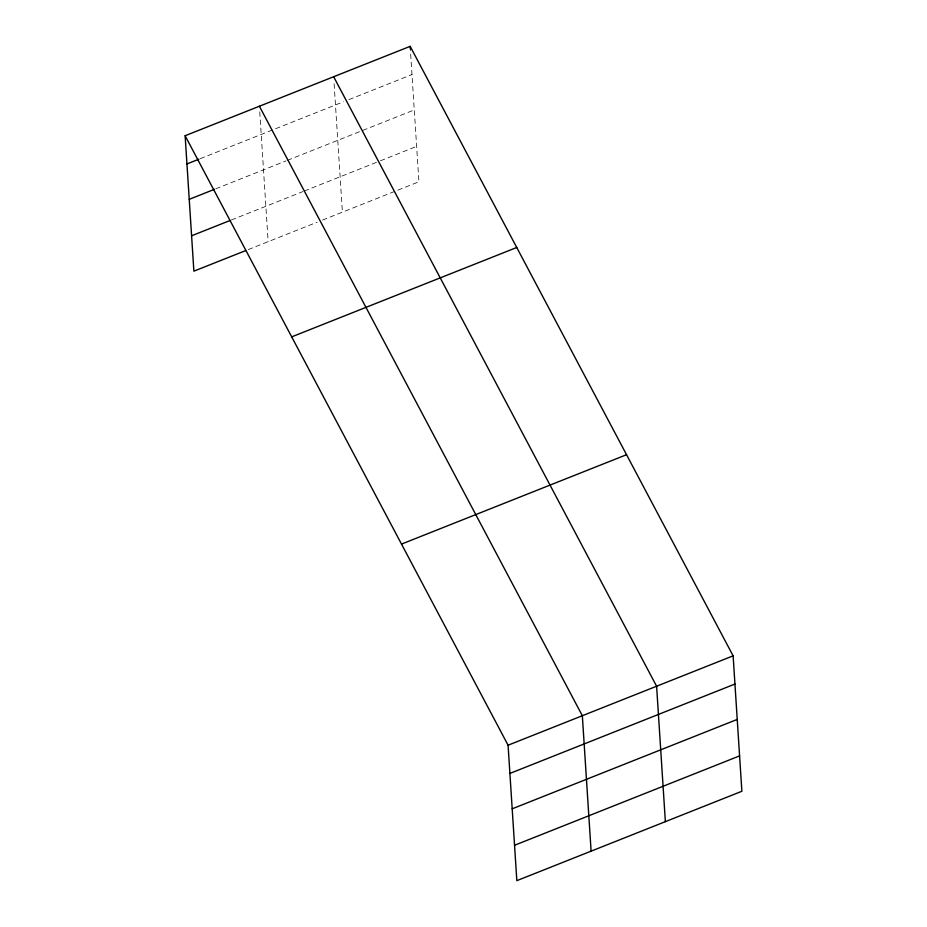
<?xml version="1.0" encoding="UTF-8"?>
<svg xmlns="http://www.w3.org/2000/svg" width="927" height="927" viewBox="0 0 927 927"><rect width="100%" height="100%" fill="white"/><g stroke="black" fill="none" stroke-linecap="round" stroke-linejoin="round"><path stroke-width="0.7" stroke-dasharray="4.63 3.48" d="M200.209 158.679L343.535 101.75M348.9 99.618L411.994 74.566M215.759 188.795L286.049 160.881M287.37 160.348L414.276 109.942M231.379 219.977L302.99 191.541M304.311 191.008L379.05 161.333M380.394 160.8L416.64 146.396M248.251 249.572L317.219 222.179M322.515 220.07L418.923 181.785L410.348 49.166M334.114 83.789L342.411 212.167M259.757 111.877L268.146 241.669"/><path stroke-width="1.39" d="M185.122 135.736L410.163 46.35L733.118 655.841L741.878 791.264L516.837 880.65L508.077 745.215L185.122 135.736L193.882 271.159L245.597 250.626M186.953 163.94L198.888 159.201M189.235 199.328L214.438 189.317M191.599 235.782L230.058 220.51M291.704 336.86L516.745 247.486M401.507 544.091L626.548 454.705M508.077 745.215L733.118 655.841M509.896 773.431L734.937 684.045M512.191 808.819L737.232 719.433M514.543 845.273L739.584 755.887M333.65 76.744L656.606 686.223L665.366 821.658M259.386 106.234L582.341 715.725L591.102 851.148M410.163 46.35L410.348 49.166"/></g></svg>
